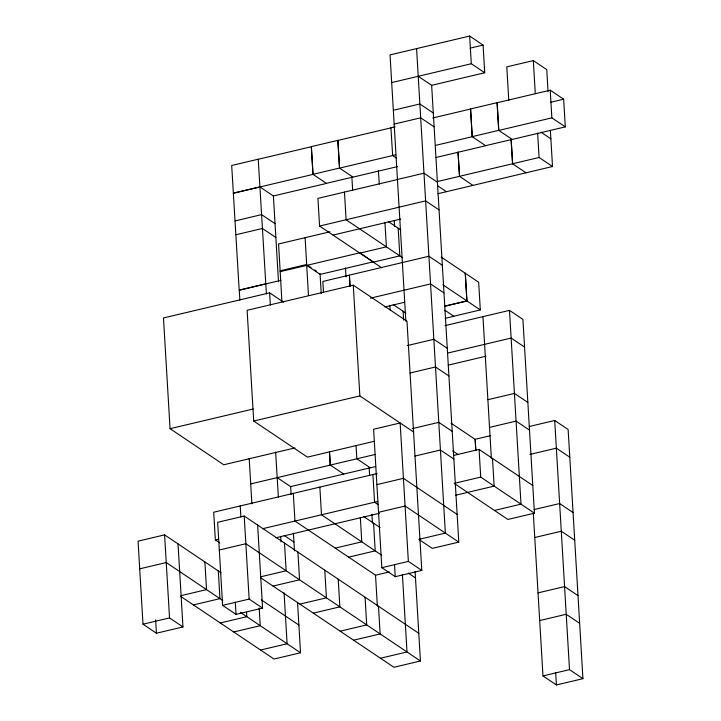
<?xml version="1.0" encoding="UTF-8"?>
<svg xmlns="http://www.w3.org/2000/svg" width="721" height="721" viewBox="0 0 721 721"><rect width="100%" height="100%" fill="white"/><g stroke="black" fill="none" stroke-linecap="round" stroke-linejoin="round"><path stroke-width="1.08" d="M418.225 76.3L431.654 85.321L484.728 72.758L483.079 45.072L469.65 36.05L390.043 54.895L405.86 321.215M470.083 48.145L483.079 45.072M391.683 82.582L471.3 63.736L484.728 72.758M548.068 91.756L546.752 69.613L533.324 60.591L506.791 66.873L508.765 100.093M393.333 110.259L419.865 103.977L433.294 112.999M394.153 124.102L420.685 117.82L434.114 126.842M395.162 126.797L390.917 127.797L392.648 155.547L339.573 168.11L337.933 140.424L391.007 127.86M258.316 159.269L311.391 146.705L313.04 174.392L233.424 193.237M432.708 117.992L470.615 109.015L472.264 136.702L435.43 145.417M550.222 90.179L497.157 102.742L498.797 130.42L551.871 117.856L565.3 126.878L563.651 99.201L550.222 90.179L551.871 117.856M550.655 102.274L563.651 99.201M233.334 193.174L259.875 186.892L273.394 195.977L326.469 183.413L312.95 174.329L311.301 146.642L337.843 140.361L339.483 168.047L353.002 177.132L397.415 166.623M312.95 174.329L339.483 168.047M395.739 154.736L392.557 155.484L396.226 157.953M498.707 130.366L497.057 102.679L470.525 108.961L472.165 136.639L498.707 130.366L512.225 139.441L565.3 126.878M326.379 183.35L352.911 177.069M485.603 145.66L512.135 139.387M435.863 157.52L485.693 145.723L472.165 136.639M397.442 179.475L423.975 173.193L437.404 182.215M397.532 179.538L317.925 198.374L319.565 226.061L381.616 267.743M235.073 220.914L261.606 214.633L275.034 223.654M437.178 181.602L539.083 157.484L552.511 166.506L550.366 130.303M235.893 234.758L262.435 228.476L275.864 237.497M437.791 193.742L552.511 166.506M319.565 226.061L425.624 200.88L439.053 209.901M330.029 231.792L278.576 243.968L281.929 301.802M332.994 235.082L400.696 219.058M280.09 270.799L306.623 264.517M280.226 271.655L359.833 252.81L373.262 261.831L320.187 274.395L306.758 265.373M359.851 253.125L386.393 246.843L384.942 222.483M265.725 283.849L239.183 290.13L231.693 165.488L258.226 159.206L266.4 293.871M280.974 280.316L239.273 290.193L239.868 300.152M373.28 262.147L399.822 255.865L398.172 228.178M283.515 302.153L269.627 292.825L163.478 317.952L170.057 428.689L223.771 464.766L294.907 447.93M421.794 570.419L408.365 561.398L400.137 422.975L373.604 429.256L381.824 567.679L395.252 576.701L421.794 570.419L406.986 321.26L353.272 285.174L247.123 310.3L253.702 421.037L307.416 457.114L374.172 441.315M370.441 298.161L430.554 283.93L443.983 292.951M384.96 306.921L404.454 302.306M444.587 306.182L466.875 300.909L465.234 273.223M444.677 306.245L466.965 300.972L465.324 273.286M453.77 316.213L480.303 309.931L478.663 282.244L441.243 257.109M445.19 318.322L453.86 316.276L444.812 310.201M445.037 325.622L509.486 310.372L522.914 319.394L534.432 513.181L507.89 519.462L454.176 483.376L480.718 477.104L534.432 513.181M407.311 345.575L433.844 339.303L447.272 348.324M447.768 353.056L511.135 338.059L524.564 347.08M170.057 428.689L253.224 409.005M410.015 373.009L435.493 366.98L448.922 376.001M448.201 365.15L486.107 356.174M253.702 421.037L359.851 395.91L413.566 431.996M487.883 399.704L514.424 393.423L527.853 402.444M412.241 428.635L438.783 422.353L452.211 431.374M250.701 483.917L375.262 454.437M489.532 427.391L516.065 421.109L529.493 430.131M490.262 435.745L475.103 439.332L475.761 450.409M529.232 426.517L554.71 420.487L568.139 429.509L582.938 678.668L556.405 684.95L542.976 675.928L533.306 513.145M414.954 456.069L440.423 450.039L453.851 459.061M290.572 486.603L375.686 466.532M377.164 473.535L213.695 512.225L215.345 539.912L219.824 542.913M453.59 455.447L479.068 449.417L532.783 485.503M221.095 572.825L164.595 534.874L138.062 541.156L142.992 624.206L156.421 633.227L182.963 626.946L178.024 543.895M418.784 633.299L244.203 516.029L217.67 522.31L222.6 605.361L236.037 614.382L262.57 608.1L257.631 525.05M376.894 484.62L403.427 478.338L457.141 514.424M529.818 454.455L556.351 448.174L569.779 457.195M215.345 539.912L218.526 539.155M262.462 528.754L377.75 501.474M139.703 568.833L166.245 562.551L222.735 600.503M219.31 549.997L245.852 543.715L420.433 660.986L415.098 571.284M378.534 512.307L405.076 506.025L458.79 542.111L431.654 85.321M275.891 537.776L379.327 513.298M455.69 495.219L494.146 486.116L492.497 458.439M335.238 548.131L361.78 541.85L360.329 517.489M494.462 510.441L521.004 504.159L509.486 310.372M534.171 509.567L559.64 503.537L573.069 512.559M181.052 595.645L206.53 589.616L204.881 561.938M260.66 576.809L286.138 570.78L284.498 543.093M348.676 557.153L375.208 550.871L373.559 523.185M193.417 604.919L219.959 598.637L218.31 570.951M273.034 586.074L299.566 579.801L297.926 552.115M458.79 542.111L432.249 548.393L418.82 539.371L445.362 533.089L416.576 48.613M142.992 624.206L169.534 617.924L182.963 626.946M222.6 605.361L249.142 599.079L262.57 608.1M381.824 567.679L408.365 561.398M293.312 493.38L294.952 521.067L375.533 575.196L389.331 571.924M534.748 537.505L561.289 531.224L574.718 540.245M220.275 622.962L246.816 616.68L246.555 612.255M299.891 604.117L326.424 597.835L324.783 570.158M233.703 631.984L260.245 625.702L259.19 607.983M313.32 613.138L339.852 606.857L338.212 579.179M260.569 650.027L287.102 643.745L284.074 592.806M340.177 631.181L366.71 624.9L365.069 597.213M538.037 592.878L564.579 586.597L578.008 595.618M297.575 602.936L300.531 652.766L273.998 659.048L180.89 596.501M353.605 640.203L380.138 633.921L378.498 606.235M380.463 658.246L407.005 651.964L402.399 574.448M539.687 620.556L566.219 614.283L579.648 623.304M420.433 660.986L393.891 667.267L260.497 577.656M542.976 675.928L569.509 669.647L582.938 678.668M541.02 132.204L550.871 138.82M511.099 139.405L512.55 163.766L526.069 172.851M472.994 185.414L459.475 176.33L458.024 151.969L459.565 176.393M437.413 185.621L446.452 191.696M388.331 221.563L400.957 230.044M442.343 265.265L428.914 256.243L322.855 281.433L323.513 292.501M402.597 257.73L346.107 219.779L344.458 192.092M442.883 284.795L480.303 309.931M393.26 304.613L405.887 313.103M308.417 265.725L311.102 267.527M314.68 269.933L316.474 271.132M451.112 423.218L475.193 439.395L475.851 450.463M452.752 450.904L458.313 454.636M370.27 467.821L356.841 458.799L356.057 445.506M343.737 474.094L330.218 465.018L329.425 451.725M378.146 504.628L374.569 502.222L372.919 474.535M363.717 516.569L380.048 527.538M277.143 477.581L290.662 486.657L291.122 494.408M381.688 555.224L321.494 514.785L319.845 487.099M408.329 573.123L415.494 577.936M284.101 535.415L293.952 542.03M261.381 599.881L298.891 625.08M240.336 612.327L300.531 652.766M533.324 60.591L535.297 93.811M537.641 133.124L539.083 157.484M554.71 420.487L569.509 669.647M555.684 672.765L556.405 684.95M511.189 139.468L512.64 163.829M469.65 36.05L471.3 63.736M482.953 316.654L491.371 458.394M479.068 449.417L480.718 477.104M403.111 311.238L403.634 320.088M394.279 220.806L394.603 226.34M389.881 305.533L390.142 309.967M378.417 170.814L379.291 184.161M394.531 564.516L395.252 576.701M351.875 177.087L352.668 190.38M369.152 467.776L369.612 475.527M371.91 514.289L372.442 523.149M375.533 575.196L377.371 606.199M353.272 285.174L359.851 395.91M350.055 286.219L349.397 275.152L349.964 286.165M345.512 268.014L346.035 276.873M320.052 273.538L321.233 293.474M329.515 451.788L330.308 465.072M305.118 237.687L308.462 295.529M273.394 195.977L278.495 281.794M293.429 533.17L294.474 550.889M269.627 292.825L270.357 305.127M275.629 452.112L278.414 497.571M280.721 536.334L281.046 541.868M249.187 458.448L251.881 503.853M244.203 516.029L249.142 599.079M240.237 505.944L240.895 517.02M235.307 602.206L236.037 614.382M164.595 534.874L169.534 617.924M155.637 619.934L156.421 633.227"/></g></svg>
